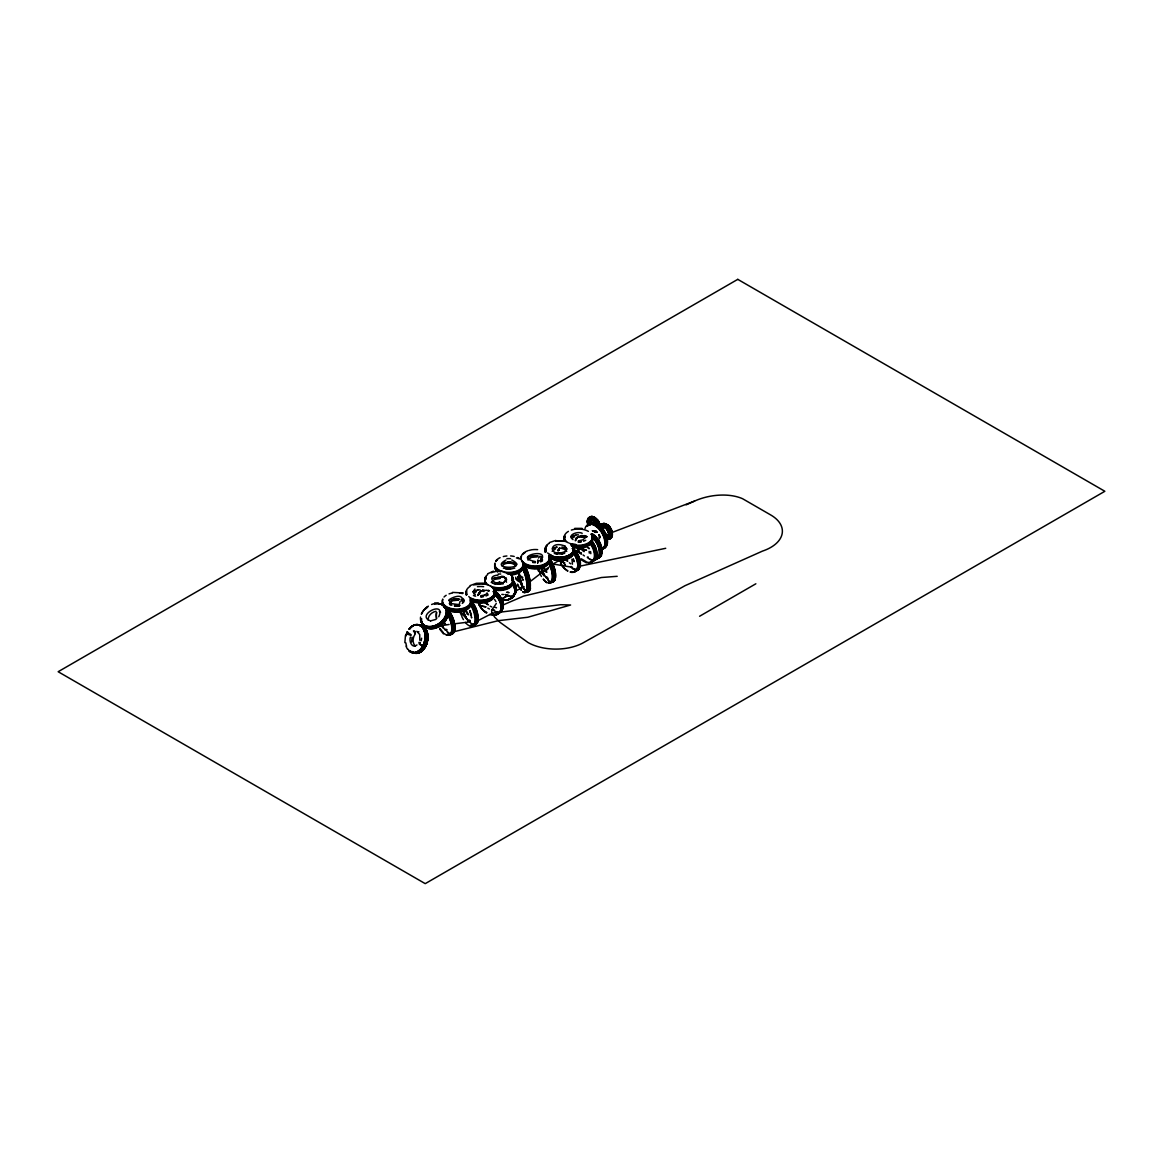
<?xml version="1.0" encoding="UTF-8"?>
<svg xmlns="http://www.w3.org/2000/svg" width="1163" height="1163" viewBox="0 0 1163 1163"><rect width="100%" height="100%" fill="white"/><g stroke="black" fill="none" stroke-linecap="round" stroke-linejoin="round"><path stroke-width="1.5" d="M595.718 551.814L595.325 551.495M445.109 608.118L444.542 607.682A14.29 8.257 0 0 0 462.641 610.72A14.29 8.257 0 0 0 470.332 600.791M421.413 626.305L421.864 626.726M471.626 617.19L471.582 617.916L470.07 610.59M488.111 590.688L489.056 590.499L488.111 590.673M502.663 576.877L503.361 576.485M584.974 536.143L583.957 536.128L584.974 536.158M443.815 607.042L443.655 606.097M445.153 607.74L444.935 607.479A14.116 10.176 -34.7 0 1 441.417 624.793A14.116 10.176 -34.7 0 1 422.881 624.516M572.458 564.215L571.92 559.199M405.465 635.391L404.855 642.688M410.423 637.004C408.707 641.482 412.342 649.056 416.965 644.942M412.036 637.12L411.615 641.976M419.785 640.275L419.727 634.591L416.863 631.305M421.18 640.769L421.631 638.211M548.238 578.84L548.136 579.421A2.704 1.556 0 0 0 548.253 579.814M537.815 569.303L538.585 571.295L542.525 573.592M503.245 576.63L502.707 576.296M415.176 631.96C415.598 635.841 414.551 631.96 413.432 630.869M501.137 609.863L501.297 610.851M559.272 559.839L559.926 561.249L564.796 562.819L560.261 561.7L558.4 560.014M407.472 632.556C417.401 637.469 404.346 634.62 407.573 631.756M426.748 642.543L426.327 643.299M443.83 607.028L443.641 606.214M479.636 604.164L480.639 605.821L486.061 606.882L480.406 606.025L478.705 604.077M491.542 582.343L494.348 579.436L499.945 578.52M501.922 565.872C505.28 562.238 512.403 562.122 515.965 565.77M552.163 551.364L555.638 548.776M438.771 616.753C446.505 599.396 414.9 615.547 430.601 620.882M415.075 634.169C412.661 637.498 412.138 642.921 415.147 645.901M449.281 603.437L452.611 600.719L458.367 600.166M513.174 595.354L513.901 593.697M514.409 594.366L514.584 594.409A14.29 10.947 32.8 0 0 512.142 579.872A14.116 10.801 32.8 0 1 514.468 594.351L514.511 594.526M527.929 560.028L531.404 557.382L537.204 556.917M488.794 590.702L488.271 590.6M571.803 538.324L574.566 536.725M473.763 593.319L476.437 591.662M487.21 593.435L484.549 595.078M549.881 554.562L552.832 556.437L547.569 552.948M552.788 558.095L549.881 556.19L552.832 557.411M496.296 603.495L491.629 610.342L491.775 612.479L494.668 617.16L499.974 622.307L528.176 642.63A39.789 22.969 0 0 0 584.437 642.107L684.963 585.716L762.477 551.102A39.789 22.969 0 0 0 770.72 514.962L742.59 498.723A40.24 22.33 -10.3 0 0 694.558 501.079L612.392 532.334M423.099 627.569L422.605 627.482A14.29 9.755 -78.4 0 0 409.216 629.067A14.116 9.638 -78.4 0 1 413.839 625.316M548.136 568.663L545.709 571.004L541.784 571.542M515.747 577.182C515.02 581.151 524.833 584.204 516.052 578.709M453.715 631.567L450.851 632.832M554.373 579.625L552.047 580.686M474.911 588.958L472.934 592.04L475.318 594.584M462.249 603.423C465.069 601.576 464.691 599.352 461.842 597.797C458.804 592.549 442.463 602.899 451.666 599.541M461.042 612.189C462.002 615.649 472.774 621.667 459.632 612.232M530.619 581.209L548.791 567.21M540.693 560.232C551.306 547.061 511.124 556.844 535.329 561.54M564.855 551.655L567.035 549.067L564.855 546.029M539.21 569.361C535.954 571.556 545.389 572.821 542.525 573.592M487.631 573.795L493.432 571.149M503.797 582.314L506.574 579.843L506.05 577.706M502.242 598.64L507.461 595.761M576.877 568.983L578.811 567.006M593.523 559.374L594.715 558.691M699.588 616.259L755.863 583.782M560.668 559.636L552.977 563.982L572.327 567.297L572.908 568.678M574.522 551.8L580.671 548.311M502.038 598.814L508.275 595.296M515.936 590.964L523.641 586.603M493.243 578.316L495.336 577.589M514.802 568.067L510.339 569.172L505.512 568.852M528.584 557.033L527.871 557.411L530.517 556.176M571.745 536.376L571.048 536.739L573.693 535.518M552.425 548.631L557.033 547.017M425.891 643.648L423.783 644.651M477.324 620.998L492.676 613.09L560.581 604.702L570.597 605.007L527.769 617.262L498.287 620.679L453.308 631.902L454.151 632.178M435.921 619.414L430.572 620.882M496.31 583.143L499.45 582.154M470.041 585.6L476.292 583.317L483.648 583.157M475.493 590.47L473.196 591.604L477.717 589.874M488.126 594.976L486.032 595.979M473.588 584.887L483.27 583.855M451.36 599.715L458.76 598.843M542.365 561.046L540.533 561.86M598.582 556.437L597.477 556.83M539.138 560.929L540.722 560.217M686.17 504.844L694.558 501.079M420.177 642.587L418.927 642.427L419.465 644.346L422.431 645.654L427.315 643.575L427.184 642.47M549.416 542.554L555.783 540.432M583.797 539.603L578.389 540.897M583.593 541.246L585.745 540.286M564.869 551.655C548.267 558.284 548.209 539.443 564.869 546.043M502.867 605.051L523.539 596.125L601.402 577.517L617.19 576.31M474.649 623.412L476.045 622.874M512.432 595.965L511.226 596.27A2.704 1.556 0 0 1 508.769 595.747L505.149 594.526L508.435 595.892A3.155 1.817 0 0 0 511.298 596.517L513.276 596.445L514.584 593.334M505.934 560.057C487.704 569.768 530.546 569.565 511.793 559.999M505.251 562.223L502.518 563.27L510.048 561.816L515.18 563.154L507.461 562.034M491.295 572.748L494.101 571.774M503.826 582.3C495.889 587.228 484.709 576.092 497.953 575.118M563.546 553.021L564.651 552.672M435.98 611.287C431.909 612.043 427.81 615.663 428.217 620.083M417.546 632.134L418.913 631.814M541.158 568.62L544.226 568.809L545.374 571.6L546.857 572.283L545.025 568.998L542.888 567.937M484.578 595.063L480.784 595.747M444.818 607.173L444.906 607.159A14.116 10.176 -34.7 0 1 442.536 623.208A14.116 10.176 -34.7 0 1 424.321 626.145M576.354 569.216L573.33 568.998M517.869 576.775L519.599 576.223M517.593 577.197C521.824 572.559 523.67 583.608 522.987 579.537M527.013 589.903L530.095 588.013M528.932 550.448L531.942 549.721M530.008 556.452L532.785 555.623M573.199 535.78L575.7 535.184M554.271 547.831L556.772 547.235M561.903 554.111L564.666 553.297M580.584 566.032L665.73 548.296M494.944 577.837L500.148 577.182M503.201 583.913L495.249 583.986M540.141 571.774L541.943 572.341M463.543 611.244L466.436 611.811L467.206 614.209L468.645 614.791L466.785 611.68L464.633 610.691M449.107 624.473L441.562 625.65L441.257 624.662M454.384 623.819L470.215 621.871M494.915 607.26L496.514 607.813M578.883 548.514L581.98 549.169L581.209 548.398M452.465 592.389L463.296 592.97M477.426 590.106L480.101 589.83M453.599 599.178L458.978 599.047M480.842 596.503L483.197 596.27M480.857 597.099L483.575 596.634M458.934 604.615L451.477 603.641M459.69 605.312L454.646 605.443M459.748 605.705L454.37 605.821M459.443 605.923L454.588 606.039M453.963 599.541L458.934 599.454M532.843 556.205L537.844 556.205M580.759 541.478L578.389 541.653M532.509 555.841L537.888 555.812M561.831 553.515L557.092 553.515M574.711 528.38L582.067 528.38M575.147 529.063L581.631 529.063M575.961 534.965L578.389 534.791M578.389 542.045L581.078 541.842M578.389 542.249L580.817 542.06M562.165 553.893L554.271 553.297M507.635 562.427L510.15 562.412M510.31 568.591L507.926 568.605M497.735 577.793L500.25 577.778M500.41 583.957L498.011 583.986M434.7 603.016L438.015 602.856M434.569 604.077L437.593 603.931M545.403 549.634L546.072 551.698L545.491 549.619M510.484 568.983L503.375 568.169M497.56 577.415L500.264 577.386M589.06 548.791L587.199 547.032M497.575 593.028L495.831 592.258M591.793 559.825L589.975 559.388M445.036 607.9L445.138 607.479A14.29 10.307 -34.7 0 1 440.036 626.087A14.29 10.307 -34.7 0 1 421.893 622.147M583.492 549.183L586.53 550.259L582.707 549.358M535.343 562.296L532.959 562.122M532.654 562.499L535.343 562.688M508.958 592.737L506.603 592.287L508.682 592.316M499.436 582.154L503.128 582.881M501.82 594.409L503.666 594.555M421.704 645.014L419.93 644.258L420.236 642.776M572.4 543.848L575.874 544.473M572.4 546.116L575.874 546.741M482.136 583.681L485.611 584.306M482.587 589.772L485.349 590.528M482.194 591.095L484.07 591.502M459.443 592.912L462.511 593.581M596.008 557.077C597.651 558.298 603.306 556.277 600.908 554.329M582.212 533.294C577.749 530.808 566.25 535.227 573.01 539.617M561.903 547.017L564.666 547.831M561.453 548.325L564.869 549.474M554.766 553.559L557.033 554.111M499.261 590.295L497.124 590.237M525.124 589.961L523.539 588.783L523.844 587.126M575.772 551.436L581.442 553.21L576.136 551.32M493.475 583.535L495.612 584.233M501.369 610.59L501.529 610.648A14.116 9.624 48.8 0 1 499.727 612.29M475.652 596.212L473.428 595.296L474.111 595.66M461.057 599.338L463.732 600.501L461.522 599.599M451.826 605.283L449.601 604.367L450.285 604.716M549.823 556.219L552.788 557.455M586.167 561.656L581.224 558.778M586.37 562.819L581.137 559.796M539.908 556.132L542.569 557.353L541.871 556.99M564.157 547.555L566.512 548.631M582.183 548.965C578.258 547.38 587.984 555.202 582.43 549.518M490.132 606.156L491.789 606.955M487.82 608.176L489.478 608.99M439.309 611.549L440.573 612.276M521.009 576.296L522.812 577.473M514.569 562.848L516.779 564.084M504.669 578.215L506.428 579.203M491.266 582.314L493.141 583.346M588.173 547.686L589.394 548.398M588.173 556.975C583.753 556.408 597.753 564.811 595.834 557.251M571.527 566.585C567.21 566.105 581.064 574.362 579.189 566.861M518.974 558.734L516.387 557.906M494.537 610.139L492.24 609.528L494.944 611.287A3.155 1.817 0 0 0 497.488 612.261L499.465 612.45L501.82 609.485M414.406 630.913L415.147 631.582M461.842 601.227L463.092 602.071M451.506 603.655L449.122 600.719M583.041 554.911L584.437 555.943M569.361 562.805L570.771 563.837M566.279 560.101L567.777 561.104L565.581 560.086M540.621 558.036L542.583 559.97M564.855 549.459L566.788 551.393M484.869 602.856L488.402 604.818L485.669 603.074M423.012 627.497L422.605 627.482A14.29 9.755 -78.4 0 1 422.852 646.395A14.29 9.755 -78.4 0 1 409.449 651.193M547.642 577.473L546.319 576.993L547.715 579.421A3.155 1.817 0 0 0 549.314 580.919L551 581.616L555.318 579.61M505.033 580.163L506.574 582.212M443.248 632.599L439.774 628.311M443.525 633.893L439.599 629.023M470.346 620.562L468.922 620.053L470.245 622.234A3.155 1.817 0 0 0 471.931 623.702C473.719 624.909 479.171 623.688 477.426 621.1M447.101 629.779L445.618 629.212L447.043 631.48A3.155 1.817 0 0 0 448.729 632.948C450.401 634.213 455.445 632.919 454.384 630.797A3.155 1.817 0 0 0 454.224 630.346M486.919 592.999L487.748 594.046M530.517 587.984C530.081 595.66 519.134 585.774 523.743 586.777M443.772 623.034L445.56 624.153L444.324 622.801M494.609 599.468L495.961 601.634M599.149 534.704L600.326 537.146M598.814 534.907L599.832 537.044M517.695 584.277L518.843 586.792M517.317 584.408L518.465 586.937M469.852 610.56L471.349 615.576M469.619 610.924L470.303 612.799M599.018 537.073L599.556 538.891M573.286 558.938L573.955 561.177M573.228 559.272L573.97 561.744M590.6 551.553L590.819 553.675M589.118 551.407L589.292 553.137M474.257 601.707L471.219 600.53M448.351 632.498A2.704 1.556 0 0 1 447.9 632.207M497.517 612.014A2.704 1.556 0 0 1 495.714 611.505M592.054 533.628A14.29 8.257 60 0 1 601.823 547.918A14.29 8.257 60 0 1 597.113 558.327M592.65 536.695A14.29 8.257 60 0 1 600.05 550.724A14.29 8.257 60 0 1 595.093 559.49M591.909 533.861A14.116 8.156 60 0 1 601.547 547.962A14.116 8.156 60 0 1 596.895 558.255M592.505 536.783A14.29 8.257 60 0 1 599.904 550.811A14.29 8.257 60 0 1 594.933 559.577M594.526 559.621A14.116 8.156 60 0 0 599.425 550.971A14.116 8.156 60 0 0 592.112 537.117A14.29 8.257 60 0 1 599.396 551.102A14.29 8.257 60 0 1 594.438 559.868M591.545 534.064A14.116 8.156 60 0 1 600.777 546.508A14.116 8.156 60 0 1 598.611 557.818M591.4 534.006A14.29 8.257 60 0 1 600.733 546.595A14.29 8.257 60 0 1 598.552 558.051M590.92 534.282A14.29 8.257 60 0 1 600.268 546.872A14.29 8.257 60 0 1 598.073 558.327M593.13 536.419A14.29 8.257 60 0 1 597.651 558.574M601.111 525.981A7.051 4.071 60 0 1 608.176 530.052A7.051 4.071 60 0 1 608.176 538.193M600.312 527.057A6.76 3.896 60 0 1 607.362 529.499A6.76 3.896 60 0 1 607.827 538.047M601.416 526.49A6.455 3.736 60 0 1 608.264 530.968A6.455 3.736 60 0 1 606.926 537.975M601.605 527.798A5.422 3.126 60 0 1 607.624 530.357A5.422 3.126 60 0 1 606.839 536.87M601.751 528.642A5.103 2.951 60 0 1 607.798 530.27A5.103 2.951 60 0 1 606.185 536.303M601.809 528.031A5.103 2.951 60 0 1 607.493 530.444A5.103 2.951 60 0 1 606.737 536.579M600.559 527.29A6.411 3.707 60 0 1 607.697 530.328A6.411 3.707 60 0 1 606.752 538.018M600.937 526.025A7.109 4.1 60 0 1 608.045 530.124A7.109 4.1 60 0 1 608.045 538.324M589.437 517.797A8.185 4.725 60 0 1 595.209 517.84A8.185 4.725 60 0 1 600.05 525.531A8.286 4.783 60 0 1 609.31 529.398A8.286 4.783 60 0 1 608.176 539.283M608.104 539.327A8.286 4.783 60 0 0 609.31 529.398A8.286 4.783 60 0 0 600.181 525.429M601.067 524.687A8.185 4.725 60 0 1 609.761 530.372A8.185 4.725 60 0 1 608.06 539.239M600.239 525.502A8.185 4.725 60 0 1 608.772 528.467A8.185 4.725 60 0 1 609.339 538.832M600.37 525.313A8.286 4.783 60 0 1 609.586 529.238A8.286 4.783 60 0 1 608.365 539.181A8.185 4.725 60 0 0 609.528 529.267A8.185 4.725 60 0 0 600.428 525.385A8.286 4.783 60 0 1 610.168 530.139A8.286 4.783 60 0 1 607.042 538.992M600.762 525.196A8.185 4.725 60 0 1 609.863 529.063A8.185 4.725 60 0 1 608.671 538.891M601.184 524.847A8.286 4.783 60 0 1 610.401 528.772A6.455 3.736 60 0 1 611.534 531.84M601.242 524.92A8.185 4.725 60 0 1 610.342 528.787A8.286 4.783 60 0 1 609.179 538.716M610.342 528.787A8.185 4.725 60 0 1 609.15 538.629M601.445 524.687A8.286 4.783 60 0 1 610.662 528.613A7.051 4.071 60 0 1 611.942 531.942M610.662 528.613A8.286 4.783 60 0 1 609.456 538.556M601.591 524.717A8.185 4.725 60 0 1 610.691 528.598A8.185 4.725 60 0 1 609.499 538.425M605.981 524.208A7.109 4.1 60 0 1 612.131 531.869M611.636 535.969A7.109 4.1 60 0 1 609.79 537.03M609.078 535.416A5.103 2.951 60 0 1 606.519 535.169M603.393 531.273A5.103 2.951 60 0 1 603.03 530.066M602.914 528.918A5.103 2.951 60 0 1 603.975 526.577M607.13 524.891A7.051 4.071 60 0 1 609.616 527.101M610.648 536.768A7.051 4.071 60 0 1 609.616 537.073M608.642 535.474A5.103 2.951 60 0 1 606.839 534.995M605.908 534.311A5.103 2.951 60 0 1 605.036 533.395M603.713 531.098A5.103 2.951 60 0 1 603.35 527.726M603.713 526.926A5.103 2.951 60 0 1 604.28 526.403M607.842 535.663A5.422 3.126 60 0 1 606.853 535.242M605.865 534.515A5.422 3.126 60 0 1 604.934 533.541M603.539 531.113A5.422 3.126 60 0 1 604.135 526.112M607.275 535.794A6.411 3.707 60 0 1 605.007 533.788M603.35 530.909A6.411 3.707 60 0 1 602.899 529.398M606.112 524.833A6.411 3.707 60 0 1 611.651 531.738M607.13 535.925A6.455 3.736 60 0 1 605.938 535.067M607.13 525.385A6.455 3.736 60 0 1 609.412 527.406M606.083 524.498A6.76 3.896 60 0 1 611.927 531.782M605.923 524.586A6.76 3.896 60 0 1 611.767 531.869M596.096 531.229A7.051 4.071 60 0 1 592.578 530.88M596.096 523.074A7.051 4.071 60 0 0 589.539 518.8A7.051 4.071 60 0 0 588.26 525.502A6.76 3.896 60 0 1 589.467 519.178A6.76 3.896 60 0 1 595.761 523.277M595.921 530.982A6.76 3.896 60 0 1 592.534 530.648M588.405 525.502A6.76 3.896 60 0 1 589.626 519.076A6.76 3.896 60 0 1 595.921 523.19A6.455 3.736 60 0 0 589.786 519.323A6.455 3.736 60 0 0 588.623 525.472M595.761 531.084A6.76 3.896 60 0 1 592.389 530.75M594.7 532.174A8.286 4.783 60 0 0 597.317 531.942A8.185 4.725 60 0 1 594.671 532.087M588.1 525.225A8.286 4.783 60 0 1 590.252 517.215A8.286 4.783 60 0 1 598.247 524.309A8.185 4.725 60 0 0 590.964 517.302A8.185 4.725 60 0 0 587.577 523.263M594.86 530.997A6.455 3.736 60 0 1 593.755 530.895M596.372 532.16A8.286 4.783 60 0 1 594.962 532.029M598.523 524.164A8.286 4.783 60 0 0 591.211 517.07A8.286 4.783 60 0 0 587.795 523.088A8.185 4.725 60 0 1 591.226 517.157A8.185 4.725 60 0 1 598.465 524.164M590.862 523.99A7.109 4.1 60 0 1 590.193 520.69M593.915 517.244A7.109 4.1 60 0 1 595.209 517.797A8.286 4.783 60 0 1 600.108 525.545M597.724 520.021A7.109 4.1 60 0 1 598.756 521.547M599.556 523.205A7.109 4.1 60 0 1 600.064 524.891M590.949 524.033A6.76 3.896 60 0 1 590.31 520.908M593.857 517.622A6.76 3.896 60 0 1 595.093 518.146M597.477 520.268A6.76 3.896 60 0 1 599.701 524.906M591.095 524.033A6.455 3.736 60 0 1 590.484 521.053M593.871 517.913A6.455 3.736 60 0 1 595.049 518.407M597.331 520.442A6.455 3.736 60 0 1 599.003 523.335M591.458 524.135A5.422 3.126 60 0 1 591.08 520.559M591.458 519.716A5.422 3.126 60 0 1 592.069 519.149M591.633 524.135A5.103 2.951 60 0 1 592.214 519.425M591.327 524.309A5.103 2.951 60 0 1 592.65 519.381M591.153 524.251A5.641 3.256 60 0 1 590.746 520.53M591.153 519.643A5.641 3.256 60 0 1 591.778 519.061M595.02 522.013A5.641 3.256 60 0 0 590.208 519.963A5.641 3.256 60 0 0 589.568 525.167A5.422 3.126 60 0 1 590.135 520.268A5.422 3.126 60 0 1 594.758 522.231M590.048 525.051A5.103 2.951 60 0 1 592.243 520.195M593.174 520.602A5.103 2.951 60 0 1 594.976 522.202M589.728 525.225A5.103 2.951 60 0 1 590.31 520.53A5.103 2.951 60 0 1 594.671 522.376M588.333 519.381A8.185 4.725 60 0 1 593.174 517.273A8.185 4.725 60 0 1 598.945 523.888A8.286 4.783 60 0 0 593.159 517.186A8.286 4.783 60 0 0 588.26 519.323M589.379 517.724A8.286 4.783 60 0 1 595.209 517.768M588.638 525.036A14.116 8.156 60 0 1 604.338 531.709A14.116 8.156 60 0 1 602.274 548.66M588.682 524.818A14.29 8.257 60 0 1 604.586 531.578A14.29 8.257 60 0 1 602.478 548.732M586.763 526.112A14.116 8.156 60 0 1 601.489 531.229A14.116 8.156 60 0 1 602.463 549.096A14.116 8.156 60 0 0 601.344 531.317A14.116 8.156 60 0 0 586.617 526.199M588.274 525.24A14.116 8.156 60 0 1 603.99 531.927A14.116 8.156 60 0 1 601.911 548.863M588.129 525.327A14.116 8.156 60 0 1 603.83 532A14.116 8.156 60 0 1 601.765 548.951M587.548 525.472A14.29 8.257 60 0 1 603.452 532.232A14.29 8.257 60 0 1 601.358 549.387M587.242 525.836A14.116 8.156 60 0 1 601.969 530.953A14.116 8.156 60 0 1 602.943 548.82M584.989 528.584A14.29 8.257 60 0 1 599.817 530.052A14.29 8.257 60 0 1 601.911 549.634M549.561 560.639A14.29 8.257 0 0 1 539.065 568.649A14.29 8.257 0 0 1 522.943 564.869M549.052 556.176A14.29 8.257 0 0 1 539.065 566.323A14.29 8.257 0 0 1 521.489 560.551M520.98 558.429A14.29 8.257 0 0 1 521.431 556.277M522.841 554.286A14.29 8.257 0 0 1 525.095 552.57M549.561 558.865A14.29 8.257 0 0 1 539.065 566.875A14.29 8.257 0 0 1 522.943 563.096M520.98 558.967A14.29 8.257 0 0 1 521.431 556.83M549.052 555.594A14.29 8.257 0 0 1 539.065 565.741A14.29 8.257 0 0 1 521.489 559.97M520.98 557.833A14.29 8.257 0 0 1 528.046 550.666M532.698 549.663A14.29 8.257 0 0 1 537.655 549.648M549.561 560.057A14.29 8.257 0 0 1 539.065 568.067A14.29 8.257 0 0 1 522.943 564.288M549.561 559.345A14.29 8.257 0 0 1 539.065 567.355A14.29 8.257 0 0 1 522.943 563.575M549.358 557.935A14.29 8.257 0 0 0 566.614 559.258A14.29 8.257 0 0 0 573.272 549.968A14.29 8.257 0 0 1 566.614 559.083A14.29 8.257 0 0 1 549.358 557.775M545.171 552.105A14.29 8.257 0 0 1 545.665 549.968A14.29 8.257 0 0 0 545.171 551.931M573.272 548.66A14.29 8.257 0 0 1 566.614 557.949A14.29 8.257 0 0 1 549.358 556.641M545.171 550.797A14.29 8.257 0 0 1 545.665 548.66M573.112 549.241A14.116 8.156 0 0 1 566.526 558.414A14.116 8.156 0 0 1 549.488 557.121M545.345 551.349A14.116 8.156 0 0 1 545.825 549.241M573.272 549.387A14.29 8.257 0 0 1 566.614 558.676A14.29 8.257 0 0 1 549.358 557.353M545.171 551.524A14.29 8.257 0 0 1 545.665 549.387M573.272 547.642A14.29 8.257 0 0 1 566.614 556.917A14.29 8.257 0 0 1 549.358 555.609M545.665 551.902A14.29 8.257 0 0 1 545.665 547.642M573.112 548.209A14.116 8.156 0 0 1 566.526 557.382A14.116 8.156 0 0 1 549.488 556.088M545.345 550.317A14.116 8.156 0 0 1 545.825 548.209M571.702 545.52A14.116 8.156 0 0 1 568.067 556.074A14.116 8.156 0 0 1 549.488 555.362M545.825 551.713A14.116 8.156 0 0 1 547.235 545.52M571.702 545.113A14.116 8.156 0 0 1 568.067 555.652A14.116 8.156 0 0 1 549.488 554.955M545.825 551.306A14.116 8.156 0 0 1 547.235 545.113M555.812 541.318A14.116 8.156 0 0 1 558.24 541.071M559.461 541.042A14.116 8.156 0 0 1 563.125 541.318M569.579 543.179A14.29 8.257 0 0 1 569.579 554.853A14.29 8.257 0 0 1 549.358 554.853M545.665 551.16A14.29 8.257 0 0 1 549.358 543.179M555.769 541.042A14.29 8.257 0 0 1 558.225 540.795M559.461 540.766A14.29 8.257 0 0 1 563.168 541.042M547.061 582.736A14.116 6.048 70.4 0 1 543.223 579.261M541.435 576.485A14.116 6.048 70.4 0 1 539.879 573.243M537.597 563.023A14.116 6.048 70.4 0 1 537.815 560.232M538.513 558.08A14.116 6.048 70.4 0 1 539.647 556.728M548.558 562.965A14.116 6.048 70.4 0 1 548.82 583.172M549.91 562.485A14.116 6.048 70.4 0 1 553.704 577.4A14.116 6.048 70.4 0 1 548.413 582.241M549.343 562.688A14.116 6.048 70.4 0 1 549.619 582.896M547.235 582.663A14.116 6.048 70.4 0 1 543.412 579.203M537.771 562.965A14.116 6.048 70.4 0 1 537.989 560.173M548.732 562.892A14.116 6.048 70.4 0 1 549.009 583.114M549.212 559.199A14.29 6.12 70.4 0 1 554.911 575.641A14.29 6.12 70.4 0 1 549.518 582.023M543.819 575.7A14.29 6.12 70.4 0 1 541.376 570.074M550.419 562.296A14.116 6.048 70.4 0 1 554.213 577.226A14.116 6.048 70.4 0 1 548.921 582.067M544.037 575.554A14.116 6.048 70.4 0 1 541.275 568.823M549.372 559.258A14.116 6.048 70.4 0 1 554.911 573.911A14.116 6.048 70.4 0 1 551.436 582.256M544.429 575.481A14.29 6.12 70.4 0 1 541.624 568.678M549.823 558.981A14.29 6.12 70.4 0 1 555.434 573.824A14.29 6.12 70.4 0 1 551.916 582.27M546.45 578.113A14.116 6.048 70.4 0 1 541.885 568.62M549.983 559.04A14.116 6.048 70.4 0 1 555.521 573.693A14.116 6.048 70.4 0 1 552.047 582.038M522.943 564.564A14.116 8.156 0 0 1 507.344 573.839M497.909 570.815A14.116 8.156 0 0 1 494.944 564.811M523.117 565.087A14.29 8.257 0 0 1 511.066 574.464M497.764 571.426A14.29 8.257 0 0 1 494.769 565.349M523.117 565.669A14.29 8.257 0 0 1 511.066 575.045M497.764 572.007A14.29 8.257 0 0 1 494.769 565.93M506.894 558.705A14.29 8.257 0 0 1 510.615 558.676M522.1 561.438A14.29 8.257 0 0 1 519.657 570.204A14.29 8.257 0 0 1 504.887 572.632M500.453 571.338A14.29 8.257 0 0 1 494.769 563.764M495.685 561.671A14.29 8.257 0 0 1 497.502 559.796M523.117 564.055A14.29 8.257 0 0 1 507.33 573.461M500.453 571.891A14.29 8.257 0 0 1 494.769 564.317M522.1 560.857A14.29 8.257 0 0 1 519.657 569.623A14.29 8.257 0 0 1 504.887 572.051M503.71 571.803A14.29 8.257 0 0 1 494.769 563.183M495.685 561.089A14.29 8.257 0 0 1 500.09 557.659M503.303 556.554A14.29 8.257 0 0 1 506.894 555.972M510.615 555.929A14.29 8.257 0 0 1 514.235 556.466M517.506 557.513A14.29 8.257 0 0 1 520.181 559.01M494.159 592.301A14.29 8.257 0 0 1 488.111 601.722A14.29 8.257 0 0 1 470.782 600.791M466.218 595.049A14.29 8.257 0 0 1 466.552 592.912M477.47 586.675A14.29 8.257 0 0 1 483.663 586.69M494.159 591.167A14.29 8.257 0 0 1 488.111 600.588A14.29 8.257 0 0 1 470.782 599.657M466.218 593.915A14.29 8.257 0 0 1 466.552 591.778M494.159 591.894A14.29 8.257 0 0 1 488.111 601.315A14.29 8.257 0 0 1 470.782 600.384M466.218 594.642A14.29 8.257 0 0 1 466.552 592.49M492.603 588.013A14.29 8.257 0 0 1 489.623 598.756A14.29 8.257 0 0 1 470.782 598.465M466.843 594.845A14.29 8.257 0 0 1 466.552 590.571M470.782 599.178A14.29 8.257 0 0 0 488.111 600.108A14.29 8.257 0 0 0 494.159 590.688A14.29 9.74 48.8 0 1 499.959 612.334A14.29 9.74 48.8 0 0 494.071 590.819A14.116 9.624 48.8 0 1 499.843 612.189M466.218 593.435A14.29 8.257 0 0 1 466.552 591.298M483.663 583.942A14.29 8.257 0 0 1 493.141 595.849A14.29 8.257 0 0 1 470.782 598.044M466.843 594.438A14.29 8.257 0 0 1 470.012 586.385M470.332 601.547A14.29 8.257 0 0 1 464.284 610.968A14.29 8.257 0 0 1 446.955 610.037M470.332 599.032A14.29 8.257 0 0 1 457.219 609.732A14.29 8.257 0 0 1 442.725 599.643M443.016 605.661A14.29 8.257 0 0 1 442.391 603.539M470.332 600.239A14.29 8.257 0 0 1 462.641 610.182A14.29 8.257 0 0 1 444.571 607.071M443.016 605.123A14.29 8.257 0 0 1 442.391 602.986M470.332 599.759A14.29 8.257 0 0 1 459.08 610.328A14.29 8.257 0 0 1 442.391 602.507M468.776 596.503A14.29 8.257 0 0 1 459.08 609.034A14.29 8.257 0 0 1 442.725 599.061M444.019 597.041A14.29 8.257 0 0 1 446.185 595.282M449.049 593.915A14.29 8.257 0 0 1 452.451 593.014M512.2 578.97A14.29 8.257 0 0 1 509.336 587.998A14.29 8.257 0 0 1 493.81 589.917M484.927 583.448A14.29 8.257 0 0 1 485.785 579.203M498.229 574.013A14.29 8.257 0 0 1 500.715 574.057M512.025 577.88A14.116 8.156 0 0 1 509.205 586.792A14.116 8.156 0 0 1 493.868 588.696M486.119 584.349A14.116 8.156 0 0 1 485.945 578.113M512.2 578.389A14.29 8.257 0 0 1 509.336 587.417A14.29 8.257 0 0 1 493.81 589.336M484.927 582.867A14.29 8.257 0 0 1 485.785 578.622M512.2 576.644A14.29 8.257 0 0 1 509.336 585.658A14.29 8.257 0 0 1 493.81 587.591M485.945 583.201A14.29 8.257 0 0 1 485.785 576.877M512.2 577.357A14.29 8.257 0 0 1 509.336 586.385A14.29 8.257 0 0 1 493.81 588.318M485.945 583.913A14.29 8.257 0 0 1 485.785 577.604M507.591 572.879A14.29 8.257 0 0 1 510.542 584.422A14.29 8.257 0 0 1 490.539 586.137M487.864 584.626A14.29 8.257 0 0 1 487.602 574.58M494.551 571.673A14.29 8.257 0 0 1 504.335 571.833M420.657 620.053A14.116 10.176 -34.7 0 0 441.489 621.696A14.116 10.176 -34.7 0 0 438.349 603.524A14.116 10.176 -34.7 0 1 445.822 614.907A14.116 10.176 -34.7 0 1 430.717 626.523A14.116 10.176 -34.7 0 1 420.541 617.044M421.471 614.137A14.116 10.176 -34.7 0 1 427.403 606.926M421.384 614.02A14.116 10.176 -34.7 0 1 428.347 606.127M431.604 604.484A14.116 10.176 -34.7 0 1 434.991 603.553M441.853 604.949A14.116 10.176 -34.7 0 1 440.632 623.673A14.116 10.176 -34.7 0 1 421.195 620.838M443.917 605.836A14.116 10.176 -34.7 0 1 438.771 624.226A14.116 10.176 -34.7 0 1 420.846 620.344M425.702 608.772A14.116 10.176 -34.7 0 1 427.606 607.217M438.553 603.815A14.116 10.176 -34.7 0 1 441.504 604.455M421.689 621.565A14.116 10.176 -34.7 0 1 421.66 618.672M444.499 606.679A14.116 10.176 -34.7 0 1 439.352 625.069A14.116 10.176 -34.7 0 1 421.428 621.173M470.986 605.778A14.29 6.426 69.2 0 1 474.533 623.353A14.29 6.426 69.2 0 1 465.331 622.394M463.412 619.603A14.29 6.426 69.2 0 1 461.755 616.346M461.275 615.198A14.29 6.426 69.2 0 1 460.475 612.857M459.327 606.054A14.29 6.426 69.2 0 1 460.301 601.038M470.404 602.492A14.29 6.426 69.2 0 1 476.408 618.832A14.29 6.426 69.2 0 1 470.724 625.316M471.756 605.487A14.29 6.426 69.2 0 1 475.798 620.533A14.29 6.426 69.2 0 1 470.172 625.534M471.582 605.56A14.29 6.426 69.2 0 1 475.623 620.591A14.29 6.426 69.2 0 1 469.997 625.607M464.211 615.401A14.116 6.353 69.2 0 1 463.31 613.105M471.437 602.216A14.116 6.353 69.2 0 1 477.266 616.768A14.116 6.353 69.2 0 1 473.617 625.171M470.899 602.303A14.29 6.426 69.2 0 1 476.888 618.643A14.29 6.426 69.2 0 1 471.219 625.127M466.014 618.542A14.116 6.353 69.2 0 1 463.485 613.032M471.611 602.143A14.116 6.353 69.2 0 1 477.441 616.695A14.116 6.353 69.2 0 1 473.792 625.113M468.326 621.129A14.116 6.353 69.2 0 1 463.528 611.709M472.033 601.983A14.116 6.353 69.2 0 1 477.862 616.535A14.116 6.353 69.2 0 1 474.213 624.953M468.5 621.071A14.116 6.353 69.2 0 1 463.703 611.651M472.207 601.925A14.116 6.353 69.2 0 1 478.037 616.477A14.116 6.353 69.2 0 1 474.388 624.88M501.98 599.715A14.116 10.801 32.8 0 0 513.014 584.582A14.29 10.947 32.8 0 1 501.907 599.977M501.413 576.543A14.116 10.801 32.8 0 1 504.844 577.604A14.116 10.801 32.8 0 0 501.34 576.659A14.29 10.947 32.8 0 1 504.815 577.589A14.29 10.947 32.8 0 0 501.413 576.397M512.941 584.698A14.116 10.801 32.8 0 1 501.907 599.832A14.29 10.947 32.8 0 0 513.159 584.538M511.851 597.535A14.29 10.947 32.8 0 1 509.118 598.858M513.639 583.782A14.29 10.947 32.8 0 1 513.915 595.514L513.668 595.529A14.116 10.801 32.8 0 0 513.494 583.841M505.687 599.759A14.29 10.947 32.8 0 1 502.227 599.468M511.546 598.015A14.29 10.947 32.8 0 0 513.334 584.262A14.29 10.947 32.8 0 1 511.618 597.898A14.116 10.801 32.8 0 0 513.261 584.204A14.116 10.801 32.8 0 1 511.429 597.884M505.614 599.861A14.29 10.947 32.8 0 1 502.154 599.585M512.36 596.735A14.29 10.947 32.8 0 0 511.967 580.148A14.29 10.947 32.8 0 1 512.287 596.852M511.778 580.337A14.116 10.801 32.8 0 1 512.171 596.721M513.697 583.521A14.116 10.801 32.8 0 1 511.938 597.084M513.842 583.477A14.29 10.947 32.8 0 1 512.054 597.215M511.851 580.221A14.116 10.801 32.8 0 1 512.243 596.604M512.214 579.756A14.29 10.947 32.8 0 1 514.686 594.337M512.098 579.843A14.116 10.801 32.8 0 1 514.54 594.235M495.118 594.656A14.29 9.74 48.8 0 1 500.962 609.892A14.29 9.74 48.8 0 1 489.623 614.457M477.775 595.5A14.29 9.74 48.8 0 1 480.755 591.327M486.032 590.208A14.29 9.74 48.8 0 1 489.114 590.92M493.97 592.432A14.29 9.74 48.8 0 1 501.994 605.283A14.29 9.74 48.8 0 1 496.325 614.369M493.606 592.752A14.29 9.74 48.8 0 1 501.704 607.159A14.29 9.74 48.8 0 1 493.097 614.82M486.919 612.596A14.29 9.74 48.8 0 1 484.942 611.2M478.167 595.151A14.29 9.74 48.8 0 1 481.148 590.993M495.438 594.409A14.116 9.624 48.8 0 1 501.486 608.075A14.116 9.624 48.8 0 1 493.054 614.675M478.313 595.238A14.116 9.624 48.8 0 1 481.249 591.124M494.929 594.845A14.116 9.624 48.8 0 1 500.977 608.511A14.116 9.624 48.8 0 1 492.545 615.111M478.923 593.304A14.116 9.624 48.8 0 1 480.741 591.574M493.635 591.284A14.116 9.624 48.8 0 1 499.334 612.639A14.116 9.624 48.8 0 0 493.752 591.197A14.29 9.74 48.8 0 1 502.62 604.135A14.29 9.74 48.8 0 1 497.008 613.759M479.243 594.22A14.29 9.74 48.8 0 1 480.363 591.807M495.816 594.075A14.116 9.624 48.8 0 1 496.238 614.209M493.272 591.618A14.116 9.624 48.8 0 1 502.111 604.426A14.116 9.624 48.8 0 1 496.572 613.919M493.301 591.487A14.29 9.74 48.8 0 1 502.256 604.469A14.29 9.74 48.8 0 1 496.645 614.079M479.345 594.119A14.29 9.74 48.8 0 1 480.479 591.705M493.795 591.066A14.29 9.74 48.8 0 1 499.552 612.668M494.028 590.949A14.116 9.624 48.8 0 1 502.663 608.176M447.784 615.067A14.116 6.353 69.2 0 1 451.593 631.247A14.116 6.353 69.2 0 1 444.208 633.559M436.488 612.538A14.116 6.353 69.2 0 0 436.576 618.571A14.116 6.353 69.2 0 1 436.663 612.465M447.232 611.811A14.116 6.353 69.2 0 1 453.148 627.947A14.116 6.353 69.2 0 1 447.551 634.358M446.985 634.562A14.116 6.353 69.2 0 0 452.538 629.619A14.116 6.353 69.2 0 0 448.555 614.776A14.29 6.426 69.2 0 1 452.465 629.794A14.29 6.426 69.2 0 1 446.839 634.794M447.959 614.994A14.116 6.353 69.2 0 1 451.942 629.852A14.116 6.353 69.2 0 1 446.388 634.794M448.307 611.287A14.29 6.426 69.2 0 1 454.21 626.028A14.29 6.426 69.2 0 1 450.677 634.475M450.503 634.533A14.29 6.426 69.2 0 0 454.21 626.028A14.29 6.426 69.2 0 0 448.482 611.229M447.74 611.505A14.29 6.426 69.2 0 1 453.73 627.846A14.29 6.426 69.2 0 1 448.06 634.329M442.812 627.831A14.29 6.426 69.2 0 1 441.155 624.575M443.277 627.584A14.116 6.353 69.2 0 1 441.649 624.371M448.874 611.186A14.116 6.353 69.2 0 1 454.704 625.738A14.116 6.353 69.2 0 1 451.055 634.14M445.342 630.259A14.116 6.353 69.2 0 1 441.824 624.298M449.049 611.113A14.116 6.353 69.2 0 1 454.878 625.665A14.116 6.353 69.2 0 1 451.229 634.082M592.694 539.894A14.29 8.257 0 0 1 574.696 547.86M564.099 539.894A14.29 8.257 0 0 1 564.578 537.757M592.2 535.591A14.29 8.257 0 0 1 587.097 544.269A14.29 8.257 0 0 1 571.237 544.88M566.018 541.856A14.29 8.257 0 0 1 564.578 535.591M592.505 538.76A14.116 8.156 0 0 1 571.338 545.81M564.753 540.868A14.116 8.156 0 0 1 564.753 536.652M592.505 539.298A14.116 8.156 0 0 1 574.74 547.177M564.753 541.42A14.116 8.156 0 0 1 564.753 537.19M592.025 536.172A14.116 8.156 0 0 1 586.981 544.749A14.116 8.156 0 0 1 571.338 545.331M564.753 540.388A14.116 8.156 0 0 1 564.753 536.172M592.025 535.038A14.116 8.156 0 0 1 586.981 543.615A14.116 8.156 0 0 1 571.338 544.197M568.402 542.903A14.116 8.156 0 0 1 568.402 531.375M571.338 530.081A14.116 8.156 0 0 1 574.74 529.267M582.052 529.267A14.116 8.156 0 0 1 588.376 531.375M581.267 554.358A14.116 8.156 60 0 1 579.93 552.294M579.334 551.218A14.116 8.156 60 0 1 578.345 548.994M584.408 535.591A14.116 8.156 60 0 1 586.981 536.695M591.982 541.115A14.116 8.156 60 0 1 591.982 561.089M575.205 540.737A14.29 8.257 60 0 1 584.96 537.713M590.76 543.179A14.29 8.257 60 0 1 590.019 562.412M584.248 535.678A14.116 8.156 60 0 1 586.835 536.783M591.822 541.202A14.116 8.156 60 0 1 591.822 561.177M581.282 535.576A14.29 8.257 60 0 1 586.326 536.928M591.386 541.406A14.29 8.257 60 0 1 591.386 561.627M577.095 537.989A14.29 8.257 60 0 1 578.709 536.492M580.802 535.852A14.29 8.257 60 0 1 583.245 536.085M591.647 542.656A14.29 8.257 60 0 1 590.906 561.903M575.801 540.562A14.116 8.156 60 0 1 578.374 536.884M580.453 536.245A14.116 8.156 60 0 1 585.44 537.582M591.167 542.976A14.116 8.156 60 0 1 590.426 561.976M590.615 543.252A14.29 8.257 60 0 1 594.773 557.251A14.29 8.257 60 0 1 587.431 562.267M576.063 538.585A14.29 8.257 60 0 1 584.815 537.8M590.106 543.543A14.29 8.257 60 0 1 594.264 557.542A14.29 8.257 60 0 1 586.922 562.558M575.554 538.876A14.29 8.257 60 0 1 584.306 538.091M565.291 565.029A14.29 8.257 60 0 1 563.197 561.962M572.952 548.064A14.29 8.257 60 0 1 580.366 562.092A14.29 8.257 60 0 1 575.394 570.859M573.315 551.902A14.116 8.156 60 0 1 578.215 566.221A14.116 8.156 60 0 1 570.902 571.629M558.676 550.448A14.116 8.156 60 0 1 559.679 548.238M565.203 565.014A14.116 8.156 60 0 1 563.125 561.991M572.778 548.282A14.116 8.156 60 0 1 580.09 562.136A14.116 8.156 60 0 1 575.176 570.786M572.414 548.485A14.116 8.156 60 0 1 579.726 562.34A14.29 8.257 60 0 1 574.74 571.237M574.827 570.989A14.116 8.156 60 0 0 579.726 562.34A14.29 8.257 60 0 0 572.298 548.442M574.26 551.291A14.29 8.257 60 0 1 574.26 571.513M559.025 550.07A14.29 8.257 60 0 1 560.043 547.831M573.853 551.538A14.29 8.257 60 0 1 573.853 571.745M573.228 551.887A14.29 8.257 60 0 1 578.2 566.396A14.29 8.257 60 0 1 570.786 571.876M558.414 550.433A14.29 8.257 60 0 1 559.418 548.195M570.393 571.92A14.116 8.156 60 0 0 577.72 566.512A14.116 8.156 60 0 0 572.807 552.192A14.29 8.257 60 0 1 577.691 566.686A14.29 8.257 60 0 1 570.277 572.167M567.82 570.815A14.116 8.156 60 0 1 562.819 566.396M562.092 565.436A14.116 8.156 60 0 1 560.755 563.372M558.167 550.739A14.116 8.156 60 0 1 559.17 548.529M567.66 571.048A14.29 8.257 60 0 1 560.522 563.503M557.906 550.724A14.29 8.257 60 0 1 558.909 548.485M522.027 584.03A14.116 4.536 76.1 0 1 519.439 573.533M526.258 568.591A14.116 4.536 76.1 0 1 530.328 583.71A14.116 4.536 76.1 0 1 527.595 591.516M523.35 566.483A14.29 4.594 76.1 0 1 528.932 584.146A14.29 4.594 76.1 0 1 524.804 591.386M519.032 579.843A14.29 4.594 76.1 0 1 518.465 577.415M523.961 566.323A14.29 4.594 76.1 0 1 529.543 584A14.29 4.594 76.1 0 1 525.414 591.24M522.507 587.315A14.29 4.594 76.1 0 1 518.524 573.693M524.615 566.163A14.29 4.594 76.1 0 1 530.197 583.841A14.29 4.594 76.1 0 1 526.083 591.08M523.161 587.155A14.29 4.594 76.1 0 1 519.178 573.533M524.15 566.279A14.29 4.594 76.1 0 1 529.746 583.957A14.29 4.594 76.1 0 1 525.618 591.197M522.696 587.257A14.29 4.594 76.1 0 1 518.713 573.65M523.641 569.129A14.29 4.594 76.1 0 1 527.813 586.021A14.29 4.594 76.1 0 1 523.641 591.676M522.812 566.614A14.29 4.594 76.1 0 1 528.395 584.291A14.29 4.594 76.1 0 1 524.266 591.531M518.494 579.974A14.29 4.594 76.1 0 1 517.928 577.546M523.452 569.172A14.29 4.594 76.1 0 1 527.624 586.079A14.29 4.594 76.1 0 1 523.452 591.72M522.987 569.289A14.29 4.594 76.1 0 1 527.159 586.181A14.29 4.594 76.1 0 1 522.987 591.836M521.533 590.281A14.29 4.594 76.1 0 1 520.079 587.911M522.798 569.332A14.29 4.594 76.1 0 1 526.97 586.239A14.29 4.594 76.1 0 1 522.798 591.894M521.344 590.324A14.29 4.594 76.1 0 1 519.876 587.955M416.558 624.735A14.116 9.638 -78.4 0 1 424.553 641.831A14.116 9.638 -78.4 0 1 409.521 651.033M406.25 635.565A14.116 9.638 -78.4 0 1 407.501 632.149M409.303 629.183A14.116 9.638 -78.4 0 1 413.984 625.345M416.398 624.705A14.116 9.638 -78.4 0 1 424.408 641.802A14.116 9.638 -78.4 0 1 409.361 651.004M407.355 632.12A14.116 9.638 -78.4 0 0 406.105 635.536A14.29 9.755 -78.4 0 1 407.413 632.076M409.071 629.038A14.29 9.755 -78.4 0 1 422.518 627.511A14.29 9.755 -78.4 0 1 422.707 646.352A14.29 9.755 -78.4 0 1 409.289 651.164M407.428 649.012A14.29 9.755 -78.4 0 1 406.091 646.177M405.989 635.492A14.29 9.755 -78.4 0 1 407.254 632.032M417.561 624.764A14.29 9.755 -78.4 0 1 425.673 642.063A14.29 9.755 -78.4 0 1 410.437 651.396M414.333 625.258A14.29 9.755 -78.4 0 1 425.033 641.947A14.29 9.755 -78.4 0 1 407.937 649.128M406.599 646.279A14.29 9.755 -78.4 0 1 405.902 642.921M409.58 629.139A14.29 9.755 -78.4 0 1 411.818 626.784M416.921 624.807A14.116 9.638 -78.4 0 1 424.917 641.903A14.116 9.638 -78.4 0 1 409.885 651.106M418.462 624.953A14.29 9.755 -78.4 0 1 426.574 642.252A14.116 9.638 -78.4 0 1 413.65 652.69M420.948 625.476A14.116 9.638 -78.4 0 1 426.458 642.209A14.29 9.755 -78.4 0 1 411.339 651.571A14.29 9.755 -78.4 0 0 426.719 642.281A14.29 9.755 -78.4 0 0 418.622 624.982M417.546 624.938A14.116 9.638 -78.4 0 1 425.556 642.034A14.116 9.638 -78.4 0 1 410.51 651.236M420.468 625.374A14.116 9.638 -78.4 0 1 425.978 642.121A14.116 9.638 -78.4 0 1 413.17 652.603M417.982 624.851A14.29 9.755 -78.4 0 1 426.487 640.333A14.29 9.755 -78.4 0 1 413.127 652.763M421.093 625.505A14.116 9.638 -78.4 0 1 426.603 642.252A14.116 9.638 -78.4 0 1 413.81 652.734M411.847 651.687A14.29 9.755 -78.4 0 0 427.083 642.354A14.116 9.638 -78.4 0 0 419.116 625.258A14.116 9.638 -78.4 0 1 427.359 640.522A14.116 9.638 -78.4 0 1 414.173 652.806M412.08 651.556A14.116 9.638 -78.4 0 0 427.112 642.354A14.29 9.755 -78.4 0 0 418.971 625.054A14.29 9.755 -78.4 0 1 427.228 642.383A14.29 9.755 -78.4 0 1 411.993 651.716M737.764 279.353L58.15 671.72L425.236 883.647L1104.85 491.28L737.764 279.353M610.095 528.947A8.185 4.725 60 0 0 600.98 525.065A8.286 4.783 60 0 1 610.139 528.918A8.286 4.783 60 0 1 608.932 538.862A8.185 4.725 60 0 0 610.095 528.947M592.941 517.317A8.286 4.783 60 0 0 588.042 519.439A8.185 4.725 60 0 1 592.941 517.404A8.286 4.783 60 0 1 598.771 524.004A8.185 4.725 60 0 0 592.941 517.404M593.493 516.997A8.286 4.783 60 0 0 588.594 519.12A8.185 4.725 60 0 1 593.508 517.07A8.286 4.783 60 0 1 599.338 523.684A8.185 4.725 60 0 0 593.508 517.07M479.156 604.862A14.29 9.74 48.8 0 0 486.527 612.945A14.116 9.624 48.8 0 1 479.171 604.934"/></g></svg>
